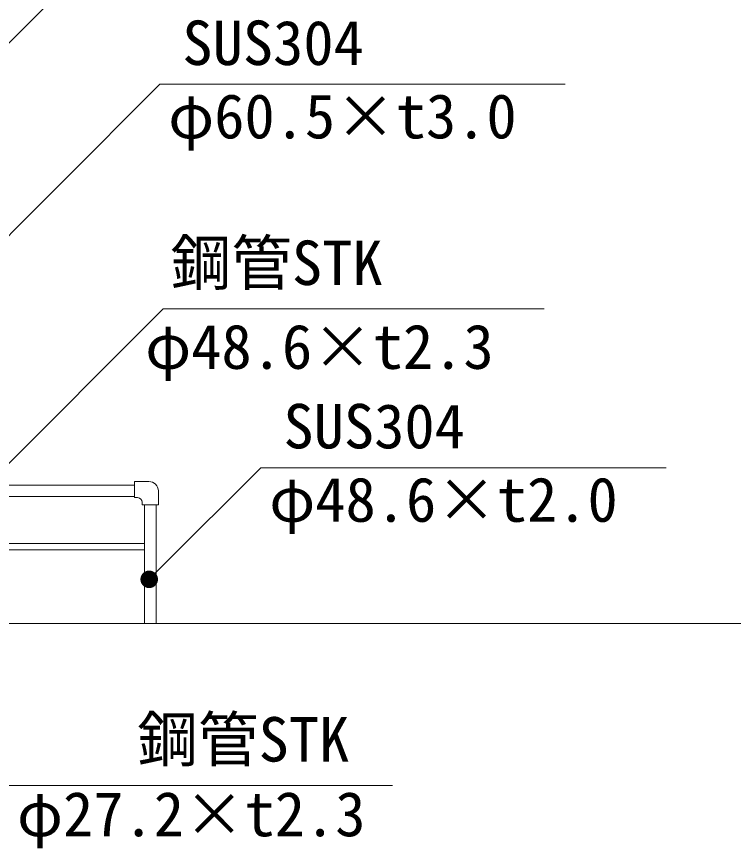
# Model space of a CAD drawing. Units: millimetres at full size, sheet at 1:100; details may follow other scales. Extents: x 485 to 27866, y 12891 to 31558.
# Drawn here: x 21325 to 24386, y 16187 to 19739 of the extents above; entities that cross this region are included whole.
import ezdxf
from ezdxf.enums import TextEntityAlignment as Align

# ---------------------------------------------------------------- set-up
doc = ezdxf.new("R2010")
doc.units = ezdxf.units.MM
doc.header["$LTSCALE"] = 100
doc.layers.add('寸法', color=1, linetype='Continuous', lineweight=13)
doc.layers.add('本体', color=7, linetype='Continuous', lineweight=13)
doc.styles.add('ＭＳ ゴシック', font='')
doc.styles.get('ＭＳ ゴシック').set_extended_font_data('MS Gothic')

# ---------------------------------------------------------------- blocks, each defined once
blk = doc.blocks.new('filled_dot')
at = {"color": 0, "linetype": 'Continuous', "lineweight": -2, "const_width": 1.25}
blk.add_lwpolyline([(-0.625, 0, 1), (0.625, 0, 1)], format="xyb", close=True, dxfattribs=at)

msp = doc.modelspace()

# ---------------------------------------------------------------- linework, layer by layer
at = {"layer": '寸法'}
for points in [[(20290.4, 18626.7), (20343.4, 18679.7), (21763.9, 20100.2), (24474, 20100.2)], [(21029.9, 18544), (21083, 18597), (21936, 19450.1), (23666.8, 19450.1)], [(21175.9, 17716.5), (21229, 17769.5), (21950.2, 18490.8), (23577.8, 18490.8)], [(21890.8, 17335.9), (21943.8, 17388.9), (22367.7, 17812.8), (24098.4, 17812.8)], [(20266.7, 17475), (20319.7, 17421.9), (21286, 16455.6), (22930.5, 16455.6)]]:
    msp.add_lwpolyline(points, dxfattribs=at)
at = {"layer": '本体'}
for p, q in [((20169.9, 17738.5), (21828.2, 17738.5)), ((21828.2, 17684.9), (21828.2, 17753.5)), ((21889.9, 17753.5), (21828.2, 17753.5)), ((20169.9, 17689.9), (21828.2, 17689.9)), ((21929.9, 17713.5), (21929.9, 17654.3)), ((21841.3, 17684.9), (21828.2, 17684.9)), ((21861.3, 17664.9), (21861.3, 17654.3)), ((21861.3, 17654.3), (21929.9, 17654.3)), ((21871.3, 17654.3), (21871.3, 17147.4)), ((21919.9, 17654.3), (21919.9, 17147.4)), ((20119.9, 17488.5), (21871.3, 17488.5)), ((20119.9, 17461.3), (21871.3, 17461.3)), ((13438.5, 17147.4), (27672, 17147.4))]:
    msp.add_line(p, q, dxfattribs=at)
for centre, radius in [((21889.9, 17713.5), 40), ((21841.3, 17664.9), 20)]:
    msp.add_arc(centre, radius, 0, 90, dxfattribs=at)

# ---------------------------------------------------------------- block references
at = {"layer": '寸法', "xscale": 30, "yscale": 30, "rotation": 45}
msp.add_blockref('filled_dot', (21890.8, 17335.9), dxfattribs=at)

# ---------------------------------------------------------------- texts
at = {"layer": '寸法', "color": 3, "style": 'ＭＳ ゴシック'}
for s, p in [('SUS304', (22032.3, 19475.6)), ('φ60.5×t3.0', (21972, 19162.1)), ('鋼管STK', (21982.2, 18536)), ('φ48.6×t2.3', (21873.8, 18177.8)), ('SUS304', (22464, 17838.3)), ('φ48.6×t2.0', (22403.7, 17524.8)), ('鋼管STK', (21839.9, 16500.8)), ('φ27.2×t2.3', (21326.3, 16181.7))]:
    msp.add_text(s, height=189.9, dxfattribs=at).set_placement(p, align=Align.BOTTOM_LEFT)

doc.saveas('drawing.dxf')
